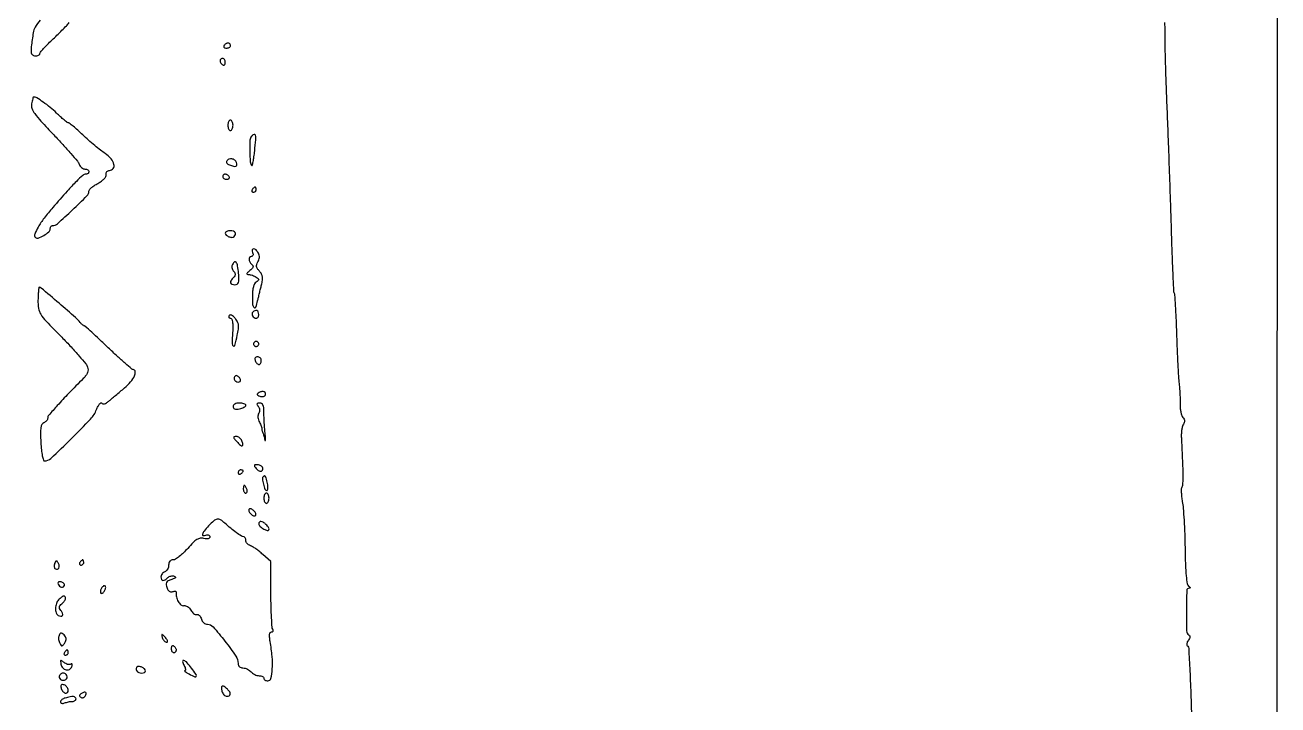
# Model space of a CAD drawing. Extents: x 0 to 4160, y 0 to 3120.
# Drawn here: x 3673.2 to 4160, y 1104.6 to 1369 of the extents above; entities that cross this region are included whole.
import ezdxf

# ---------------------------------------------------------------- set-up
doc = ezdxf.new("R2010")
doc.units = 0

msp = doc.modelspace()

# ---------------------------------------------------------------- linework, layer by layer
for points in [[(4159.499279, 606.274193, 0.000001), (4159.667734, 974.478125, 0.000057), (4159.806661, 1380.08378, 0.000034), (4159.883999, 1862.25)], [(757.647081, 3119.740147, 0.000002), (520.492565, 3119.487217, 0.4139)], [(1964.75, 0.149832, 0.000016), (2717.930904, 0.232101, 0.000028), (3351.473438, 0.357111)], [(4115.954374, 1369.940625, -0.005012), (4116.058748, 1366.604477, -0.010404), (4116.059903, 1364, 0.011272), (4116.067315, 1360.597327, 0.001285), (4116.276923, 1352.91875, 0.001553), (4116.578171, 1343.783954, 0.001263), (4116.955998, 1334, -0.000935), (4117.387215, 1323.020502, -0.000594), (4117.85023, 1310.234375, -0.000597), (4118.274732, 1297.685393, -0.001107), (4118.584541, 1287.5, 0.001864), (4118.85558, 1279.01224, 0.002951), (4119.15791, 1271.740431, 0.000703), (4119.468821, 1265.382107, 0.124789), (4119.665197, 1264.744021, -0.120914), (4119.861011, 1264.124621, -0.001457), (4120.127213, 1259.879055, -0.004261), (4120.37974, 1254.949648, -0.002761), (4120.591741, 1249.244021, 0.002333), (4120.809954, 1243.232611, 0.002503), (4121.079921, 1237.362306, 0.002369), (4121.360958, 1232.321977, 0.011824), (4121.598802, 1229.5, -0.007877), (4121.798002, 1227.340312, -0.006111), (4121.948995, 1224.984232, -0.006183), (4122.035815, 1222.782447, -0.014811), (4122.031608, 1221.148449, 0.032066), (4122.07585, 1219.762723, 0.030526), (4122.296306, 1218.370621, 0.031971), (4122.645151, 1217.166599, 0.086916), (4123.08428, 1216.398449, -0.060354), (4123.526529, 1215.711752, -0.095489), (4123.706776, 1215.037444, -0.10311), (4123.617942, 1214.381923, -0.080457), (4123.272099, 1213.75, 0.102293), (4122.907777, 1213.009924, 0.026029), (4122.638563, 1211.692188, 0.025429), (4122.483284, 1210.122999, 0.023325), (4122.481427, 1208.5, 0.000002), (4122.573317, 1206.481896, 0.000001), (4122.704968, 1203.590889, 0.000001), (4122.849613, 1200.414719, 0.000001), (4122.98668, 1197.405154, -0.00903), (4123.063394, 1194.611499, -0.012243), (4123.025303, 1192.087655, -0.009249), (4122.903996, 1190.001119, -0.11982), (4122.664401, 1189.266007, 0.128358), (4122.460763, 1188.603604, 0.019507), (4122.455285, 1187.207912, 0.020764), (4122.584539, 1185.523973, 0.016642), (4122.858841, 1183.726192, -0.026671), (4123.197911, 1181.159861, -0.005146), (4123.515144, 1176.483945, -0.005463), (4123.769742, 1171.015222, -0.005017), (4123.913697, 1165.384585, 0.005313), (4124.076968, 1159.143073, 0.014717), (4124.367572, 1154.760418, 0.013502), (4124.750966, 1151.650066, 0.217004), (4125.31435, 1150.784559, -0.036132), (4125.708383, 1150.49203, -0.15721), (4125.857965, 1150.247, -0.349275), (4125.781183, 1150.08213, -0.111852), (4125.5, 1150.013285, 0.39942), (4124.591887, 1149.119671, 0.006373), (4124.428891, 1141.241454, 0.007327), (4124.481439, 1133.414029, 0.245715), (4125.355578, 1131.826215, -0.116973), (4125.715528, 1131.441571, -0.148499), (4125.823298, 1130.969652, -0.109436), (4125.656078, 1130.405855, -0.046631), (4125.209491, 1129.752422, 0.059821), (4124.801674, 1129.120662, 0.086199), (4124.617082, 1128.482928, 0.101885), (4124.671524, 1127.901064, 0.120006), (4124.953098, 1127.426206, -0.182004), (4125.331201, 1126.565777, -0.001092), (4125.784859, 1117.812698, -0.004321), (4126.196863, 1107.758652, -0.002715), (4126.513057, 1096, 0.001167)], [(3679.011105, 1370.932807, 0.030794), (3677.1342, 1368.134418, 0.095545), (3676.382265, 1366, 0.004648), (3675.62288, 1360.568328, 0.052593), (3675.569703, 1358.400091, 0.191054), (3676.06116, 1357.403459, 0.185875), (3677.108961, 1357, 0.04615), (3677.832764, 1357.066949, 0.066092), (3678.444507, 1357.267273, 0.086166), (3678.857421, 1357.562278, 0.197129), (3679, 1357.909864, -0.17311), (3679.192779, 1358.44999, -0.009713), (3680.364922, 1359.827371, -0.01401), (3681.866356, 1361.430944, -0.009737), (3683.646544, 1363.159864, 0.004529), (3685.579758, 1364.998669, 0.004095), (3687.546055, 1366.934623, 0.004103), (3689.278834, 1368.697531, 0.013028), (3690.396544, 1369.915449, -0.009178)]]:
    msp.add_lwpolyline(points, format="xyb")
for points in [[(3750.5, 1361, 0.139169), (3750.392057, 1360.620352, 0.191142), (3750.521475, 1360.29375, 0.138808), (3750.889346, 1360.073267, 0.066118), (3751.440983, 1360, 0.062283), (3752.037096, 1360.074545, 0.080552), (3752.542039, 1360.29375, 0.097988), (3752.879982, 1360.618621, 0.153634), (3753, 1361, 0.092995), (3752.928382, 1361.381732, 0.096318), (3752.723586, 1361.70625, 0.099231), (3752.418051, 1361.923444, 0.105429), (3752.059017, 1362, 0.089642), (3751.653442, 1361.926698, 0.053229), (3751.2129, 1361.70625, 0.051032), (3750.806203, 1361.382515, 0.06081)], [(3749, 1355.059017, 0.089642), (3749.073302, 1354.653442, 0.053229), (3749.29375, 1354.2129, 0.051032), (3749.617485, 1353.806203, 0.06081), (3750, 1353.5, 0.139169), (3750.379648, 1353.392057, 0.191142), (3750.70625, 1353.521475, 0.138808), (3750.926733, 1353.889346, 0.066118), (3751, 1354.440983, 0.062283), (3750.925455, 1355.037096, 0.080552), (3750.70625, 1355.542039, 0.097988), (3750.381379, 1355.879982, 0.153634), (3750, 1356, 0.092995), (3749.618268, 1355.928382, 0.096318), (3749.29375, 1355.723586, 0.099231), (3749.076556, 1355.418051, 0.105429)], [(3675.73559, 1338.397158, 0.137989), (3675.888924, 1336.605245, 0.065041), (3676.990133, 1334.53824, 0.031224), (3679.385393, 1331.587322, 0.005261), (3684.369012, 1326.288821, -0.005571), (3687.918878, 1322.509965, -0.007593), (3691.028619, 1319.019888, -0.005258), (3693.549221, 1316.040231, -0.082425), (3694.217776, 1314.891662, 0.065374), (3694.606545, 1314.168417, 0.062059), (3695.174796, 1313.555676, 0.066706), (3695.828427, 1313.14051, 0.10859), (3696.467776, 1313, -0.063424), (3697.053603, 1312.925388, -0.081398), (3697.549909, 1312.70625, -0.098417), (3697.881996, 1312.381366, -0.151176), (3698, 1312, -0.114144), (3697.911768, 1311.618543, -0.100336), (3697.662487, 1311.29375, -0.093789), (3697.289769, 1311.075793, -0.085739), (3696.851019, 1311, 0.182641), (3695.605121, 1310.529192, 0.016607), (3693.1458, 1308.211268, 0.01371), (3689.608388, 1304.447149, 0.003358), (3684, 1298.055573, 0.015515), (3680.617044, 1293.893334, 0.031909), (3678.290066, 1290.400257, 0.038112), (3676.993597, 1287.700347, 0.297565), (3677.266607, 1286.400059, 0.295595), (3678.304746, 1286.178163, 0.038225), (3680.458869, 1287.194014, 0.038728), (3682.464207, 1288.549769, 0.228584), (3683, 1289.660515, -0.061888), (3683.06364, 1290.1727, -0.080254), (3683.250856, 1290.606526, -0.097829), (3683.528284, 1290.896899, -0.154501), (3683.853977, 1291, 0.184883), (3685.786361, 1291.73982, 0.006957), (3691.583006, 1297.088109, 0.006665), (3697.250444, 1302.610481, 0.198817), (3698, 1304.421009, -0.185719), (3698.211705, 1304.97131, -0.031644), (3699.030131, 1305.769726, -0.030822), (3700.163963, 1306.62833, -0.023131), (3701.50683, 1307.433745, 0.032021), (3702.891057, 1308.297769, 0.048518), (3703.958354, 1309.231971, 0.059986), (3704.622153, 1310.132871, 0.171064), (3704.75683, 1310.888707, -0.095529), (3704.773597, 1311.488119, -0.111836), (3705.016069, 1312.001576, -0.115812), (3705.447876, 1312.3481, -0.108094), (3706, 1312.477558, 0.231241), (3707.438293, 1313.207174, 0.227699), (3707.759237, 1314.797923, 0.117207), (3706.612037, 1316.990608, 0.06533), (3704.343714, 1319, -0.017781), (3702.576925, 1320.288261, -0.007222), (3700.261277, 1322.160938, -0.007135), (3697.826658, 1324.24823, -0.00902), (3695.63896, 1326.25, 0.006166), (3693.672294, 1328.070252, 0.009261), (3691.908257, 1329.604687, 0.004768), (3690.391317, 1330.851186, 0.171221), (3689.969492, 1331, -0.167336), (3689.561584, 1331.140448, -0.007257), (3688.367485, 1332.101562, -0.011675), (3686.973657, 1333.313175, -0.007993), (3685.446438, 1334.75, 0.020694), (3682.958702, 1336.974146, 0.019559), (3680.249624, 1339.029408, 0.016147), (3677.770084, 1340.645486, 0.137182), (3676.50227, 1341, 0.322819), (3676.377867, 1340.910337, 0.008827), (3676.166047, 1340.235415, 0.015047), (3675.945737, 1339.394954, 0.009347)], [(3752, 1330, 0.048028), (3752.073693, 1329.234582, 0.068025), (3752.29375, 1328.5875, 0.088204), (3752.618118, 1328.151477, 0.191087), (3753, 1328, 0.191087), (3753.381882, 1328.151477, 0.088204), (3753.70625, 1328.5875, 0.068025), (3753.926307, 1329.234582, 0.048028), (3754, 1330, 0.048028), (3753.926307, 1330.765418, 0.068025), (3753.70625, 1331.4125, 0.088204), (3753.381882, 1331.848523, 0.191087), (3753, 1332, 0.191087), (3752.618118, 1331.848523, 0.088204), (3752.29375, 1331.4125, 0.068025), (3752.073693, 1330.765418, 0.048028)], [(3761.196918, 1325.737272, 0.162216), (3760.59038, 1324.178539, 0.014956), (3760.508217, 1319.977352, 0.014242), (3760.671799, 1315.767504, 0.181473), (3761.314822, 1314.351845, 0.589363), (3761.506733, 1314.406973, 0.008407), (3761.814915, 1315.859043, 0.012864), (3762.132207, 1317.745998, 0.007052), (3762.428571, 1320.071429, 0.0072), (3762.852854, 1324.375514, 0.074616), (3762.737336, 1326.147579, 0.467321), (3762.162428, 1326.44865, 0.122142)], [(3751.564761, 1316.104785, 0.169737), (3751.478983, 1315.716284, 0.120446), (3751.636974, 1315.294884, 0.091339), (3752.025634, 1314.902484, 0.060475), (3752.587531, 1314.604785, 0.025456), (3754.244087, 1314.06407, 0.145197), (3755.159658, 1314.085842, 0.31699), (3755.520011, 1314.565113, 0.09962), (3755.361626, 1315.5, 0.133591), (3754.656543, 1316.462955, 0.12952), (3753.552619, 1316.950076, 0.137741), (3752.403893, 1316.816454, 0.158216)], [(3750, 1310, 0.153634), (3750.120018, 1309.618621, 0.097988), (3750.457961, 1309.29375, 0.080552), (3750.962904, 1309.074545, 0.062283), (3751.559017, 1309, 0.066118), (3752.110654, 1309.073267, 0.138808), (3752.478525, 1309.29375, 0.191142), (3752.607943, 1309.620352, 0.139169), (3752.5, 1310, 0.06081), (3752.193797, 1310.382515, 0.051032), (3751.7871, 1310.70625, 0.053229), (3751.346558, 1310.926698, 0.089642), (3750.940983, 1311, 0.105429), (3750.581949, 1310.923444, 0.099231), (3750.276414, 1310.70625, 0.096318), (3750.071618, 1310.381732, 0.092995)], [(3761.5, 1305, 0.082592), (3761.343488, 1304.6179, 0.161196), (3761.3746, 1304.29375, 0.182303), (3761.586039, 1304.078288, 0.108972), (3761.940983, 1304, 0.093332), (3762.345238, 1304.076123, 0.09642), (3762.688914, 1304.29375, 0.099167), (3762.918938, 1304.618444, 0.105053), (3763, 1305, 0.042167), (3762.967655, 1305.382849, 0.061769), (3762.870461, 1305.70625, 0.081139), (3762.727648, 1305.92554, 0.210953), (3762.559017, 1306, 0.151918), (3762.34829, 1305.934461, 0.038439), (3762.066025, 1305.70625, 0.035638), (3761.768994, 1305.382774, 0.029505)], [(3751, 1288.106989, 0.218907), (3751.3552, 1287.334562, 0.081579), (3752.400699, 1286.699345, 0.081237), (3753.598661, 1286.430132, 0.214275), (3754.402234, 1286.735568, 0.104297), (3754.952019, 1287.579208, 0.235241), (3754.883473, 1288.319195, 0.186855), (3754.20484, 1288.83178, 0.069473), (3753, 1289, 0.042713), (3752.234328, 1288.934472, 0.06238), (3751.5875, 1288.737678, 0.081888), (3751.149216, 1288.448422, 0.208972)], [(3761.638374, 1280.5, -0.06502), (3761.77672, 1279.926101, -0.112257), (3761.719716, 1279.440625, -0.151946), (3761.480915, 1279.121257, -0.158089), (3761.106989, 1279, 0.261446), (3760.462488, 1278.63827, 0.168456), (3760.275802, 1277.779799, 0.10768), (3760.664162, 1276.661268, 0.091889), (3761.5, 1275.730997, -0.181449), (3761.764334, 1275.305845, -0.149454), (3761.710964, 1274.770982, -0.091726), (3761.303286, 1274.147517, -0.039272), (3760.55887, 1273.480997, 0.016482), (3759.682755, 1272.765676, 0.133444), (3759.39777, 1272.338022, 0.406055), (3759.520667, 1272.082916, 0.085155), (3760.05887, 1271.984687, -0.052165), (3760.718796, 1271.908553, -0.027169), (3761.517293, 1271.684621, -0.026695), (3762.32021, 1271.362882, -0.036618), (3763, 1270.984687, -0.025489), (3763.80572, 1270.394916, -0.222411), (3763.993639, 1270.006156, -0.229786), (3763.812719, 1269.621023, -0.027166), (3763.024295, 1269.05149, 0.131364), (3762.395643, 1268.360649, 0.052754), (3761.92805, 1267.160999, 0.041694), (3761.628896, 1265.543756, 0.023563), (3761.524295, 1263.551458, 0.017805), (3761.622736, 1260.300151, 0.198773), (3762.184272, 1259.161917, 0.527389), (3762.871294, 1259.337764, 0.032308), (3763.577999, 1261.75, -0.002694), (3763.876338, 1263.048805, -0.001308), (3764.270863, 1264.705469, -0.001297), (3764.690601, 1266.428121, -0.001871), (3765.07152, 1267.949471, 0.027109), (3765.429071, 1269.760935, 0.072831), (3765.42287, 1271.071266, 0.089421), (3765.050742, 1272.163011, 0.057235), (3764.268857, 1273.25541, -0.039078), (3763.495405, 1274.257263, -0.105366), (3763.172445, 1275.09148, -0.120407), (3763.238724, 1275.915663, -0.059656), (3763.687509, 1276.87123, 0.057671), (3764.097314, 1277.734902, 0.070762), (3764.262739, 1278.611441, 0.072844), (3764.175559, 1279.478682, 0.066243), (3763.843431, 1280.31529, 0.065478), (3762.946856, 1281.517036, 0.180802), (3762.007207, 1281.960911, 0.402285), (3761.509814, 1281.557553, 0.123339)], [(3753.685134, 1275.621855, 0.087391), (3753.566408, 1275.011333, 0.062739), (3753.641183, 1274.318995, 0.061633), (3753.888627, 1273.653563, 0.07672), (3754.278145, 1273.121855, -0.061861), (3754.742561, 1272.525722, -0.143961), (3754.882586, 1271.982586, -0.136043), (3754.709045, 1271.429558, -0.052774), (3754.2, 1270.8, 0.049152), (3753.247965, 1269.639821, 0.198908), (3753.073223, 1268.760901, 0.269173), (3753.574075, 1268.19251, 0.080825), (3754.757206, 1268, 0.129626), (3755.628733, 1268.229807, 0.190684), (3756.11992, 1268.839302, 0.082568), (3756.287731, 1270.059094, 0.01283), (3756.156512, 1272.5, 0.022859), (3755.799938, 1275.335957, 0.125359), (3755.1754, 1276.733704, 0.446451), (3754.442103, 1276.778769, 0.106897)], [(3678.228579, 1262.05767, 0.044465), (3678.443584, 1258.809557, 0.103909), (3679.302034, 1256.542955, 0.048132), (3681.372909, 1253.903711, 0.003943), (3687.476826, 1247.601107, -0.006919), (3691.110865, 1243.803811, -0.009347), (3694.283675, 1240.264878, -0.00679), (3696.828358, 1237.235313, -0.094712), (3697.504087, 1235.987125, -0.081089), (3697.66412, 1234.895062, -0.086236), (3697.461741, 1233.833392, -0.070828), (3696.863573, 1232.743194, -0.035922), (3695.835261, 1231.559004, 0.004599), (3690.0896, 1225.723939, 0.009488), (3685.727065, 1221.036429, 0.005749), (3682.423541, 1217.262502, 0.178751), (3682, 1216.115634, -0.112572), (3681.887344, 1215.621602, -0.066007), (3681.553283, 1215.111965, -0.060802), (3681.06073, 1214.664657, -0.062439), (3680.47926, 1214.353668, 0.182354), (3679.742108, 1213.69775, 0.083968), (3679.337556, 1212.457725, 0.04141), (3679.200328, 1210.350847, 0.00857), (3679.329955, 1206.635052, 0.012544), (3679.552362, 1203.756056, 0.024658), (3679.898877, 1201.486244, 0.02407), (3680.316145, 1199.844766, 0.329652), (3680.782242, 1199.5, 0.191149), (3683.23011, 1200.471304, 0.005897), (3691.182554, 1208.140615, 0.008882), (3698.668245, 1215.799494, 0.095864), (3700.97659, 1219.440336, -0.02387), (3701.5589, 1220.738565, -0.051387), (3702.151609, 1221.659102, -0.101174), (3702.655002, 1222.078303, -0.396503), (3703.010599, 1221.982851, 0.200171), (3703.422473, 1221.687501, 0.124739), (3704.025204, 1221.700289, 0.076549), (3704.802763, 1222.049589, 0.033415), (3705.711241, 1222.728559, -0.001708), (3706.779771, 1223.638118, -0.000543), (3708.378465, 1224.986603, -0.000542), (3710.163475, 1226.485632, -0.000603), (3711.888972, 1227.927962, 0.042817), (3714.212111, 1230.229016, 0.066479), (3715.736505, 1232.597728, 0.136524), (3716.01968, 1234.27047, 0.384165), (3715.210308, 1235, -0.179658), (3714.689568, 1235.19335, -0.002371), (3712.040743, 1237.496875, -0.006447), (3708.994243, 1240.242067, -0.004146), (3705.529229, 1243.5, 0.002411), (3702.087618, 1246.758501, 0.003861), (3699.114951, 1249.503125, 0.000864), (3696.491352, 1251.879927, 0.185679), (3696.179164, 1252, -0.159095), (3695.937303, 1252.078956, -0.023191), (3695.529088, 1252.407356, -0.024298), (3695.068939, 1252.85572, -0.01867), (3694.610243, 1253.386745, 0.044697), (3692.855224, 1255.216884, 0.002121), (3686.409045, 1260.788692, 0.000673), (3679.456648, 1266.730495, 0.178314), (3678.724971, 1267, 0.378653), (3678.567844, 1266.86109, 0.005705), (3678.420832, 1265.54819, 0.012055), (3678.29935, 1263.952672, 0.007278)], [(3752.513285, 1256.021495, 0.089589), (3752.359841, 1255.63153, 0.168372), (3752.405689, 1255.300064, 0.17694), (3752.643285, 1255.07895, 0.100139), (3753.033533, 1255, -0.302205), (3753.522219, 1254.674947, -0.0628), (3753.813033, 1253.630045, -0.038688), (3753.92914, 1251.942015, -0.013382), (3753.84255, 1249.498637, 0.007075), (3753.629023, 1245.056985, 0.266637), (3754.082205, 1244.201726, 0.505372), (3754.68808, 1244.439156, 0.00912), (3755.659288, 1248.353589, 0.018327), (3756.116918, 1250.755, 0.066989), (3756.144571, 1252.301322, 0.090083), (3755.764343, 1253.550027, 0.051395), (3754.900067, 1254.875084, 0.034739), (3754.151385, 1255.678564, 0.076011), (3753.458647, 1256.151992, 0.131722), (3752.900259, 1256.256975, 0.239722)], [(3761.693853, 1257.36052, 0.191124), (3761.401415, 1256.683432, 0.139481), (3761.603969, 1255.880661, 0.123736), (3762.230079, 1255.235684, 0.139398), (3763.059017, 1255, 0.156819), (3763.417907, 1255.1154, 0.097386), (3763.723586, 1255.440625, 0.079459), (3763.929934, 1255.926402, 0.06085), (3764, 1256.5, 0.103624), (3763.806289, 1257.424643, 0.202875), (3763.269246, 1257.932483, 0.1934), (3762.508765, 1257.913511, 0.094876)], [(3762, 1245, 0.099038), (3762.076342, 1244.618362, 0.097945), (3762.29375, 1244.29375, 0.097945), (3762.618362, 1244.076342, 0.099038), (3763, 1244, 0.099038), (3763.381638, 1244.076342, 0.097945), (3763.70625, 1244.29375, 0.097945), (3763.923658, 1244.618362, 0.099038), (3764, 1245, 0.099038), (3763.923658, 1245.381638, 0.097945), (3763.70625, 1245.70625, 0.097945), (3763.381638, 1245.923658, 0.099038), (3763, 1246, 0.099038), (3762.618362, 1245.923658, 0.097945), (3762.29375, 1245.70625, 0.097945), (3762.076342, 1245.381638, 0.099038)], [(3762.638374, 1238.5, 0.048303), (3762.924763, 1237.926204, 0.053891), (3763.307216, 1237.440625, 0.061199), (3763.723081, 1237.108626, 0.13875), (3764.106989, 1237, 0.164455), (3764.447641, 1237.115158, 0.095748), (3764.737678, 1237.440625, 0.076852), (3764.933678, 1237.926285, 0.057609), (3765, 1238.5, 0.096899), (3764.887999, 1239.072505, 0.097416), (3764.568594, 1239.559375, 0.098432), (3764.091819, 1239.885371, 0.10122), (3763.531385, 1240, 0.094119), (3762.972145, 1239.893789, 0.166113), (3762.617923, 1239.592642, 0.151899), (3762.503306, 1239.114961, 0.075244)], [(3754.596556, 1232.156231, 0.105525), (3754.439393, 1231.716563, 0.099247), (3754.470283, 1231.240657, 0.096292), (3754.684746, 1230.801911, 0.09291), (3755.050219, 1230.468963, 0.116221), (3756.032006, 1230.141241, 0.258096), (3756.731074, 1230.448742, 0.251496), (3756.853466, 1231.214666, 0.113251), (3756.296201, 1232.103799, 0.053431), (3755.785686, 1232.515485, 0.136091), (3755.335356, 1232.655459, 0.169261), (3754.940704, 1232.531428, 0.094625)], [(3754, 1220.638672, 0.150112), (3754.170978, 1220.082006, 0.160129), (3754.621346, 1219.734464, 0.097718), (3755.391041, 1219.622182, 0.034745), (3756.5, 1219.755249, 0.032131), (3757.457315, 1220.002879, 0.045349), (3758.265625, 1220.352275, 0.054081), (3758.829997, 1220.743952, 0.21734), (3759, 1221.116577, 0.245972), (3758.822465, 1221.455628, 0.066695), (3758.265625, 1221.740495, 0.051403), (3757.457607, 1221.935627, 0.033573), (3756.5, 1222, 0.048656), (3755.511299, 1221.903559, 0.076188), (3754.70911, 1221.613867, 0.100731), (3754.186648, 1221.17432, 0.169236)], [(3763.820353, 1220.716462, -0.077288), (3764.190398, 1220.096964, -0.078413), (3764.352478, 1219.397431, -0.078549), (3764.291175, 1218.683034, -0.077956), (3764.012573, 1218.020344, 0.092495), (3763.73604, 1217.305493, 0.062532), (3763.683721, 1216.430818, 0.056792), (3763.854762, 1215.483447, 0.04987), (3764.238755, 1214.553882, -0.009539), (3764.649727, 1213.749454, -0.014428), (3764.973466, 1213.032974, -0.009085), (3765.21142, 1212.432628, -0.22709), (3765.196336, 1212.260498, 0.16268), (3765.162236, 1212.101663, 0.01716), (3765.217955, 1211.721078, 0.019795), (3765.320543, 1211.260747, 0.014639), (3765.468807, 1210.760498, -0.00648), (3765.664301, 1210.138337, -0.002601), (3765.916156, 1209.282771, -0.002574), (3766.178001, 1208.358043, -0.003251), (3766.410203, 1207.5, 0.368423), (3766.53975, 1207.410029, 0.379712), (3766.644913, 1207.523812, 0.022977), (3766.616622, 1208.624993, 0.005986), (3766.468752, 1210.389571, -0.005507), (3766.289224, 1212.50753, -0.004198), (3766.137696, 1214.829957, -0.004245), (3766.032433, 1217.009076, -0.009945), (3766, 1218.639571, 0.026391), (3765.916231, 1220.225534, 0.086278), (3765.629298, 1221.232197, 0.144879), (3765.120474, 1221.792196, 0.137223), (3764.377555, 1222, 0.040256), (3763.636895, 1221.940272, 0.255421), (3763.349037, 1221.716363, 0.243108), (3763.374218, 1221.343309, 0.037108)], [(3764.118408, 1226.07318, 0.03936), (3763.533274, 1225.644526, 0.268353), (3763.419978, 1225.319611, 0.227867), (3763.64177, 1225.0198, 0.029854), (3764.384129, 1224.682837, 0.058511), (3765.018371, 1224.521214, 0.067768), (3765.641177, 1224.522896, 0.078711), (3766.158376, 1224.680128, 0.142196), (3766.484287, 1224.974576, 0.191013), (3766.62606, 1225.771326, 0.23802), (3766.165803, 1226.353794, 0.152732), (3765.196475, 1226.482104, 0.095806)], [(3755.505548, 1206.993869, 0.021133), (3756.865275, 1205.613388, 0.239008), (3757.58046, 1205.406574, 0.425842), (3757.874965, 1205.85814, 0.034802), (3757.41655, 1207.356872, 0.075192), (3757.059805, 1207.985014, 0.064584), (3756.516515, 1208.517331, 0.066842), (3755.876927, 1208.877379, 0.095094), (3755.238024, 1209, 0.058217), (3754.498968, 1208.913657, 0.385209), (3754.305668, 1208.632807, 0.14057), (3754.528396, 1208.122979, 0.011094)], [(3762.990862, 1196.51101, 0.05173), (3763.530512, 1195.98278, 0.065296), (3764.128869, 1195.62335, 0.079103), (3764.692105, 1195.477944, 0.16352), (3765.129619, 1195.580109, 0.213376), (3765.597001, 1196.26803, 0.207611), (3765.402845, 1197.085894, 0.13552), (3764.53132, 1197.760771, 0.097687), (3763.318538, 1198, 0.038489), (3762.547214, 1197.940537, 0.309419), (3762.301216, 1197.709506, 0.209835), (3762.380863, 1197.310561, 0.020503)], [(3756, 1194.940983, 0.108972), (3756.078288, 1194.586039, 0.182303), (3756.29375, 1194.3746, 0.161196), (3756.6179, 1194.343488, 0.082592), (3757, 1194.5, 0.029505), (3757.382774, 1194.768994, 0.035638), (3757.70625, 1195.066025, 0.038439), (3757.934461, 1195.34829, 0.151918), (3758, 1195.559017, 0.210953), (3757.92554, 1195.727648, 0.081139), (3757.70625, 1195.870461, 0.061769), (3757.382849, 1195.967655, 0.042167), (3757, 1196, 0.105053), (3756.618444, 1195.918938, 0.099167), (3756.29375, 1195.688914, 0.09642), (3756.076123, 1195.345238, 0.093332)], [(3765.809831, 1193.476498, 0.222151), (3765.449743, 1192.484481, 0.037146), (3765.787724, 1190.432727, 0.036401), (3766.410862, 1188.489344, 0.305981), (3767.135629, 1188, 0.305693), (3767.433146, 1188.200647, 0.074152), (3767.579207, 1188.807812, 0.051367), (3767.566241, 1189.695755, 0.02956), (3767.378376, 1190.75, 0.004336), (3766.846061, 1192.887029, 0.067418), (3766.561357, 1193.58475, 0.333923), (3766.243483, 1193.720713, 0.137103)], [(3758, 1188.5, 0.062722), (3758.07223, 1187.926468, 0.08088), (3758.284531, 1187.440625, 0.098158), (3758.599211, 1187.115494, 0.152681), (3758.968615, 1187, 0.184534), (3759.289193, 1187.122486, 0.147206), (3759.483616, 1187.440625, 0.100118), (3759.511135, 1187.925634, 0.055937), (3759.361626, 1188.5, 0.02136), (3759.112506, 1189.074558, 0.030395), (3758.839659, 1189.559375, 0.030693), (3758.579329, 1189.912889, 0.222225), (3758.393011, 1190, 0.289661), (3758.241071, 1189.903916, 0.046727), (3758.115447, 1189.559375, 0.039339), (3758.028469, 1189.074824, 0.024748)], [(3766, 1185, 0.048028), (3766.073693, 1184.234582, 0.068025), (3766.29375, 1183.5875, 0.088204), (3766.618118, 1183.151477, 0.191087), (3767, 1183, 0.191087), (3767.381882, 1183.151477, 0.088204), (3767.70625, 1183.5875, 0.068025), (3767.926307, 1184.234582, 0.048028), (3768, 1185, 0.048028), (3767.926307, 1185.765418, 0.068025), (3767.70625, 1186.4125, 0.088204), (3767.381882, 1186.848523, 0.191087), (3767, 1187, 0.191087), (3766.618118, 1186.848523, 0.088204), (3766.29375, 1186.4125, 0.068025), (3766.073693, 1185.765418, 0.048028)], [(3760.1875, 1179.9375, 0.068635), (3760.45155, 1179.402945, 0.04742), (3760.882031, 1178.882031, 0.04742), (3761.402945, 1178.45155, 0.068635), (3761.9375, 1178.1875, 0.08306), (3762.420316, 1178.111558, 0.196386), (3762.75, 1178.25, 0.196386), (3762.888442, 1178.579684, 0.08306), (3762.8125, 1179.0625, 0.068635), (3762.54845, 1179.597055, 0.04742), (3762.117969, 1180.117969, 0.04742), (3761.597055, 1180.54845, 0.068635), (3761.0625, 1180.8125, 0.08306), (3760.579684, 1180.888442, 0.196386), (3760.25, 1180.75, 0.196386), (3760.111558, 1180.420316, 0.08306)], [(3744.540469, 1174.260218, 0.016364), (3742.756334, 1172.205144, 0.10096), (3742.112014, 1170.970476, 0.467662), (3742.433347, 1170.495858, 0.117326), (3743.5, 1170.638374, -0.072209), (3744.074109, 1170.768106, -0.120893), (3744.559857, 1170.688447, -0.152917), (3744.880089, 1170.41506, -0.141092), (3745, 1169.998581, -0.177381), (3744.829425, 1169.532896, -0.153451), (3744.38745, 1169.253301, -0.091089), (3743.653059, 1169.196018, -0.035533), (3742.646822, 1169.373794, 0.099582), (3741.272937, 1169.438958, 0.101003), (3739.988341, 1168.966491, 0.059928), (3738.512169, 1167.788619, 0.014736), (3736.396822, 1165.509469, -0.020239), (3734.776577, 1163.801833, -0.02507), (3733.130629, 1162.355162, -0.024705), (3731.661838, 1161.3032, -0.14004), (3730.75, 1161.027267, 0.096967), (3730.027171, 1160.874026, 0.116529), (3729.468726, 1160.46321, 0.106329), (3729.119223, 1159.812157, 0.070319), (3729, 1158.968615, -0.068006), (3728.888006, 1158.149006, -0.06271), (3728.559375, 1157.364866, -0.06668), (3728.073641, 1156.732868, -0.104363), (3727.5, 1156.361626, 0.074185), (3726.926569, 1156.037471, 0.064359), (3726.440625, 1155.545909, 0.06686), (3726.111903, 1154.968559, 0.096313), (3726, 1154.393011, 0.112741), (3726.214128, 1153.455433, 0.260323), (3726.78615, 1153.053599, 0.170196), (3727.655992, 1153.261045, 0.053582), (3728.7125, 1154.1125, -0.076773), (3729.23767, 1154.497143, -0.062924), (3729.891094, 1154.738051, -0.064312), (3730.568169, 1154.805366, -0.089666), (3731.1625, 1154.679801, -0.102521), (3731.582709, 1154.397601, -0.368913), (3731.603052, 1154.099916, -0.137651), (3731.197067, 1153.785741, -0.022484), (3730.25, 1153.45067, 0.041558), (3728.804537, 1152.876409, 0.175948), (3728.172219, 1152.212769, 0.162205), (3728.085239, 1151.262658, 0.034036), (3728.582759, 1149.64493, 0.094961), (3728.916291, 1149.107893, 0.096893), (3729.422659, 1148.736751, 0.098844), (3730.022684, 1148.588473, 0.103271), (3730.623653, 1148.685824, -0.048046), (3731.172199, 1148.837868, -0.10265), (3731.609678, 1148.824648, -0.176747), (3731.865507, 1148.655323, -0.204116), (3731.932743, 1148.372681, 0.10108), (3731.988418, 1146.650576, 0.071624), (3732.701938, 1144.847416, 0.081029), (3733.774525, 1143.525123, 0.23495), (3734.879295, 1143.224057, -0.118385), (3735.579656, 1143.195888, -0.071636), (3736.341683, 1142.856593, -0.065227), (3737.047153, 1142.271731, -0.064384), (3737.581753, 1141.522481, 0.050705), (3738.08859, 1140.769538, 0.059014), (3738.71421, 1140.175973, 0.068525), (3739.358265, 1139.820448, 0.147605), (3739.917867, 1139.778704, -0.157393), (3740.437082, 1139.72997, -0.092694), (3740.959598, 1139.379607, -0.075987), (3741.406535, 1138.783791, -0.059099), (3741.702745, 1138.028704, 0.079724), (3742.04805, 1137.244734, 0.07487), (3742.627386, 1136.588795, 0.077606), (3743.352612, 1136.151139, 0.097323), (3744.12174, 1136, -0.217711), (3746.255805, 1135.024547, -0.013052), (3750.851673, 1129.42454, -0.015406), (3755.082529, 1123.625681, -0.148805), (3755.984909, 1120.75, 0.095273), (3756.126423, 1120.046817, 0.109426), (3756.516195, 1119.485025, 0.105087), (3757.121196, 1119.124953, 0.082046), (3757.877555, 1119, -0.067559), (3758.687666, 1118.890037, -0.044533), (3759.569265, 1118.559375, -0.044279), (3760.385461, 1118.074176, -0.063393), (3761, 1117.5, 0.063393), (3761.614539, 1116.925824, 0.044279), (3762.430735, 1116.440625, 0.044533), (3763.312334, 1116.109963, 0.067559), (3764.122445, 1116, -0.05129), (3764.840854, 1115.926111, -0.071223), (3765.448468, 1115.70625, -0.091278), (3765.856918, 1115.381693, -0.181272), (3766, 1115, 0.148195), (3766.115568, 1114.618646, 0.098894), (3766.440625, 1114.29375, 0.082425), (3766.926543, 1114.074694, 0.064853), (3767.5, 1114, 0.34619), (3768.726031, 1114.964469, 0.04399), (3769.262571, 1118.520133, 0.036886), (3769.203867, 1123.455431, 0.022353), (3768.444341, 1129.25, -0.018316), (3768.207557, 1130.949888, -0.058995), (3768.225881, 1132.089527, -0.116435), (3768.47929, 1132.751183, -0.24822), (3768.949611, 1133, 0.103021), (3769.344144, 1133.082162, 0.178857), (3769.582639, 1133.310939, 0.166017), (3769.625151, 1133.654293, 0.087152), (3769.463834, 1134.058517, -0.122015), (3769.19995, 1134.880204, -0.003643), (3768.979624, 1138.509723, -0.007052), (3768.81051, 1142.817223, -0.004787), (3768.734122, 1147.72513), (3768.658609, 1160.333225), (3765.579305, 1163.142886, 0.015871), (3764.271956, 1164.26183, 0.015658), (3762.890483, 1165.300849, 0.015728), (3761.625327, 1166.13351, 0.05628), (3760.75, 1166.543661, -0.068185), (3760.080998, 1166.876707, -0.065026), (3759.514062, 1167.381965, -0.069799), (3759.130562, 1167.975542, -0.10899), (3759, 1168.567388, 0.053645), (3758.941027, 1169.115466, 0.073407), (3758.765996, 1169.57917, 0.093159), (3758.507368, 1169.890458, 0.174684), (3758.203391, 1170, -0.142944), (3757.282957, 1170.268631, -0.01353), (3755.317322, 1171.598984, -0.017017), (3753.093263, 1173.311159, -0.014789), (3750.881274, 1175.25, 0.046169), (3749.16468, 1176.573997, 0.181857), (3747.879396, 1176.841146, 0.142895), (3746.544889, 1176.214979, 0.025141)], [(3764, 1175.035184, 0.149836), (3764.136208, 1174.590863, 0.045472), (3764.5875, 1174.039362, 0.040999), (3765.234579, 1173.480738, 0.034718), (3766, 1173, 0.055804), (3767.335301, 1172.466811, 0.370985), (3767.933823, 1172.750105, 0.264593), (3767.854217, 1173.550717, 0.042266), (3766.8, 1174.8, 0.050544), (3765.770271, 1175.640214, 0.125552), (3764.857814, 1175.956423, 0.23835), (3764.254424, 1175.712498, 0.181623)], [(3684.682837, 1159.615871, 0.058511), (3684.521214, 1158.981629, 0.067768), (3684.522896, 1158.358823, 0.078711), (3684.680128, 1157.841624, 0.142196), (3684.974576, 1157.515713, 0.191013), (3685.771326, 1157.37394, 0.23802), (3686.353794, 1157.834197, 0.152732), (3686.482104, 1158.803525, 0.095806), (3686.07318, 1159.881592, 0.03936), (3685.644526, 1160.466726, 0.268353), (3685.319611, 1160.580022, 0.227867), (3685.0198, 1160.35823, 0.029854)], [(3694.5, 1160, 0.082592), (3694.343488, 1159.6179, 0.161196), (3694.3746, 1159.29375, 0.182303), (3694.586039, 1159.078288, 0.108972), (3694.940983, 1159, 0.093332), (3695.345238, 1159.076123, 0.09642), (3695.688914, 1159.29375, 0.099167), (3695.918938, 1159.618444, 0.105053), (3696, 1160, 0.042167), (3695.967655, 1160.382849, 0.061769), (3695.870461, 1160.70625, 0.081139), (3695.727648, 1160.92554, 0.210953), (3695.559017, 1161, 0.151918), (3695.34829, 1160.934461, 0.038439), (3695.066025, 1160.70625, 0.035638), (3694.768994, 1160.382774, 0.029505)], [(3686, 1152.027632, 0.148325), (3686.262587, 1151.161933, 0.13568), (3686.969556, 1150.551715, 0.160177), (3687.801327, 1150.447445, 0.209036), (3688.425158, 1150.878903, 0.157716), (3688.521435, 1151.271104, 0.122565), (3688.38409, 1151.691106, 0.09613), (3688.023704, 1152.076686, 0.065363), (3687.494256, 1152.36383, 0.052397), (3686.921921, 1152.517132, 0.094863), (3686.438938, 1152.5016, 0.143728), (3686.122304, 1152.325812, 0.197116)], [(3702.638374, 1149.5, 0.049166), (3702.480468, 1148.92532, 0.08982), (3702.484956, 1148.440625, 0.13955), (3702.644659, 1148.122874, 0.209945), (3702.924396, 1148, 0.142471), (3703.296202, 1148.108138, 0.060245), (3703.702003, 1148.440625, 0.052856), (3704.077603, 1148.926166, 0.046632), (3704.361626, 1149.5, 0.049166), (3704.519532, 1150.07468, 0.08982), (3704.515044, 1150.559375, 0.13955), (3704.355341, 1150.877126, 0.209945), (3704.075604, 1151, 0.142471), (3703.703798, 1150.891862, 0.060245), (3703.297997, 1150.559375, 0.052856), (3702.922397, 1150.073834, 0.046632)], [(3686.25, 1145.504169, 0.097362), (3685.380992, 1144.013456, 0.07598), (3685.040977, 1142.165993, 0.083799), (3685.273233, 1140.479666, 0.1802), (3686.066531, 1139.458881, 0.11004), (3687.064021, 1139.112332, 0.301705), (3687.697238, 1139.434673, 0.225006), (3687.757406, 1140.27766, 0.080508), (3687.13017, 1141.343155, -0.056551), (3686.642725, 1142.087571, -0.151398), (3686.538984, 1142.705825, -0.140623), (3686.801544, 1143.303894, -0.046278), (3687.487669, 1143.989766, 0.055262), (3688.450182, 1144.987046, 0.101894), (3688.942666, 1145.995825, 0.215663), (3688.823023, 1146.677502, 0.261451), (3688.25, 1146.961963, 0.115339), (3687.879234, 1146.855212, 0.029973), (3687.353125, 1146.518045, 0.028844), (3686.783631, 1146.050382, 0.02593)], [(3686.404353, 1131.611343, 0.070918), (3686.248221, 1130.928577, 0.044513), (3686.252944, 1130.108175, 0.043863), (3686.405033, 1129.28358, 0.060108), (3686.691752, 1128.586326, 0.0305), (3687.213359, 1127.774666, 0.267082), (3687.589647, 1127.608136, 0.210225), (3687.987398, 1127.83574, 0.019599), (3688.638091, 1128.7921, 0.048442), (3689.087076, 1129.695051, 0.115346), (3689.187299, 1130.433188, 0.122877), (3688.948612, 1131.109555, 0.058982), (3688.350693, 1131.817117, 0.029675), (3687.601815, 1132.43775, 0.18663), (3687.13134, 1132.564763, 0.232274), (3686.760659, 1132.331441, 0.04657)], [(3726.638374, 1130.5, 0.054778), (3726.934012, 1129.926337, 0.05745), (3727.343184, 1129.440625, 0.064053), (3727.798443, 1129.11007, 0.125677), (3728.229434, 1129, 0.214681), (3728.515803, 1129.128897, 0.22275), (3728.603286, 1129.425778, 0.100348), (3728.42795, 1129.903434, 0.035237), (3728, 1130.5, 0.012711), (3727.49792, 1131.074599, 0.017822), (3727.019109, 1131.559375, 0.014236), (3726.604143, 1131.928855, 0.176553), (3726.40894, 1132, 0.407084), (3726.311504, 1131.904913, 0.044074), (3726.333541, 1131.559375, 0.034664), (3726.442315, 1131.075405, 0.019009)], [(3688.5, 1125, 0.082592), (3688.343488, 1124.6179, 0.161196), (3688.3746, 1124.29375, 0.182303), (3688.586039, 1124.078288, 0.108972), (3688.940983, 1124, 0.093332), (3689.345238, 1124.076123, 0.09642), (3689.688914, 1124.29375, 0.099167), (3689.918938, 1124.618444, 0.105053), (3690, 1125, 0.042167), (3689.967655, 1125.382849, 0.061769), (3689.870461, 1125.70625, 0.081139), (3689.727648, 1125.92554, 0.210953), (3689.559017, 1126, 0.151918), (3689.34829, 1125.934461, 0.038439), (3689.066025, 1125.70625, 0.035638), (3688.768994, 1125.382774, 0.029505)], [(3730, 1126.559017, 0.062283), (3730.074545, 1125.962904, 0.080552), (3730.29375, 1125.457961, 0.097988), (3730.618621, 1125.120018, 0.153634), (3731, 1125, 0.092995), (3731.381732, 1125.071618, 0.096318), (3731.70625, 1125.276414, 0.099231), (3731.923444, 1125.581949, 0.105429), (3732, 1125.940983, 0.089642), (3731.926698, 1126.346558, 0.053229), (3731.70625, 1126.7871, 0.051032), (3731.382515, 1127.193797, 0.06081), (3731, 1127.5, 0.139169), (3730.620352, 1127.607943, 0.191142), (3730.29375, 1127.478525, 0.138808), (3730.073267, 1127.110654, 0.066118)], [(3687.146144, 1120.479651, 0.1312), (3687.843813, 1119.039644, 0.159092), (3689.122146, 1118.267832, 0.18663), (3690.458444, 1118.458014, 0.175263), (3691.362718, 1119.502846, 0.032521), (3691.557531, 1120.129538, 0.162885), (3691.526182, 1120.490772, 0.343838), (3691.316389, 1120.605096, 0.097854), (3690.944741, 1120.465848, -0.135962), (3690.434253, 1120.317225, -0.065978), (3689.754005, 1120.398367, -0.058065), (3689.018608, 1120.680632, -0.052608), (3688.340856, 1121.132078, 0.014495), (3687.44694, 1121.831217, 0.291507), (3687.117575, 1121.853468, 0.308983), (3686.971708, 1121.567443, 0.015626)], [(3735, 1120, -0.029438), (3735.354803, 1119.231523, -0.058332), (3735.525299, 1118.58317, -0.102186), (3735.498009, 1118.15092, -0.332862), (3735.285184, 1117.985258, 0.585083), (3735.217739, 1117.8598, 0.086416), (3735.465023, 1117.587832, 0.031375), (3736.092005, 1117.160944, 0.012507), (3737, 1116.653019, 0.013417), (3739.220484, 1115.55791, 0.430013), (3739.726, 1115.76033, 0.250473), (3739.644257, 1116.47975, 0.008163), (3737.899998, 1118.92139, 0.025056), (3736.160628, 1121.042906, 0.12004), (3734.874543, 1121.913388, 0.59172), (3734.437772, 1121.536039, 0.070375)], [(3686.542705, 1116.069098, 0.221146), (3686.444975, 1115.246757, 0.174599), (3687.002687, 1114.53216, 0.137965), (3688.013092, 1114.232649, 0.142848), (3689.016312, 1114.510081, 0.189436), (3689.503635, 1115.160814, 0.165456), (3689.45272, 1116.014234, 0.147302), (3688.873321, 1116.730681, 0.150691), (3688, 1117, 0.08914), (3687.620145, 1116.931737, 0.053258), (3687.208109, 1116.726548, 0.051122), (3686.828194, 1116.425183, 0.061191)], [(3716.624952, 1119.291619, 0.112362), (3716.447014, 1119.008818, 0.077846), (3716.378206, 1118.63587, 0.072274), (3716.425746, 1118.232189, 0.073142), (3716.586203, 1117.86052, 0.166742), (3717.350977, 1117.233457, 0.091719), (3718.556368, 1117.022312, 0.10994), (3719.605693, 1117.266365, 0.288442), (3720, 1117.893011, 0.218838), (3719.648401, 1118.65787, 0.079209), (3718.605117, 1119.298867, 0.079214), (3717.414306, 1119.58367, 0.218914)], [(3687.177351, 1111.329359, 0.061011), (3687.393606, 1110.662154, 0.053079), (3687.772409, 1110.032164, 0.055843), (3688.247785, 1109.530995, 0.094989), (3688.75, 1109.249533, 0.271076), (3689.631476, 1109.435585, 0.2383), (3689.971415, 1110.323922, 0.134359), (3689.482158, 1111.58716, 0.1429), (3688.427351, 1112.389504, 0.055332), (3687.726994, 1112.57271, 0.215418), (3687.306721, 1112.452293, 0.213542), (3687.117, 1112.056139, 0.054411)], [(3749.710251, 1110, 0.060903), (3750.013407, 1109.235306, 0.065681), (3750.485993, 1108.5875, 0.073972), (3751.048695, 1108.149263, 0.129214), (3751.616631, 1108, 0.115187), (3752.55747, 1108.219659, 0.267809), (3752.94562, 1108.800963, 0.164888), (3752.706541, 1109.694504, 0.049321), (3751.8, 1110.8, 0.038734), (3750.612322, 1111.816656, 0.254317), (3749.862292, 1111.916594, 0.32447), (3749.500554, 1111.361664, 0.051534)], [(3688.75, 1107.310674, 0.052049), (3688.080641, 1107.05902, 0.060582), (3687.514062, 1106.684051, 0.070443), (3687.129005, 1106.248982, 0.147005), (3687, 1105.819687, 0.182058), (3687.129081, 1105.476933, 0.147808), (3687.46465, 1105.267964, 0.10119), (3687.976143, 1105.236324, 0.056684), (3688.581787, 1105.393011, -0.024761), (3689.290883, 1105.625558, -0.016939), (3690.115525, 1105.821697, -0.017107), (3690.925091, 1105.956854, -0.032815), (3691.581787, 1106, 0.068778), (3692.123848, 1106.074918, 0.085072), (3692.5834, 1106.29375, 0.099897), (3692.890679, 1106.618662, 0.140509), (3693, 1107, 0.229939), (3692.722751, 1107.571002, 0.149546), (3692.026086, 1107.841102, 0.065815), (3690.766005, 1107.767341, 0.016426)], [(3695.114277, 1109.070627, 0.051827), (3694.604675, 1108.677457, 0.154764), (3694.394858, 1108.296119, 0.207337), (3694.472491, 1107.937111, 0.099167), (3694.824139, 1107.608688, 0.103479), (3695.27128, 1107.44681, 0.098884), (3695.753577, 1107.473847, 0.096839), (3696.196538, 1107.68575, 0.094768), (3696.531037, 1108.050219, 0.066358), (3696.944848, 1108.974241, 0.31899), (3696.768865, 1109.489634, 0.249192), (3696.148744, 1109.574334, 0.050263)]]:
    msp.add_lwpolyline(points, format="xyb", close=True)

doc.saveas('drawing.dxf')
